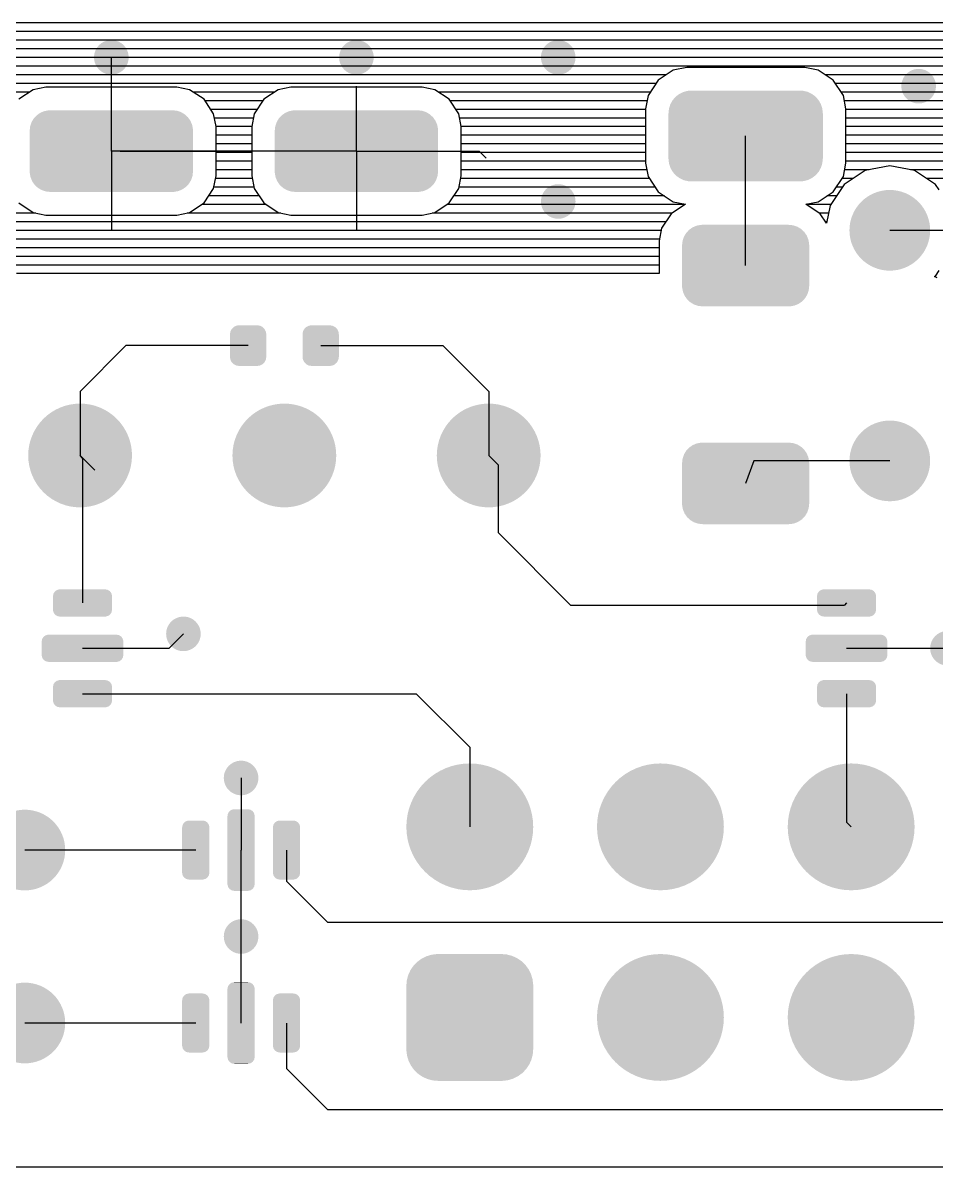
# Model space of a CAD drawing. Extents: x 295 to 953, y 10 to 290.
# Drawn here: x 715.9 to 762.2, y 78 to 136 of the extents above; entities that cross this region are included whole.
import ezdxf

# ---------------------------------------------------------------- set-up
doc = ezdxf.new("R2010")
doc.units = 0
doc.header["$LTSCALE"] = 5
doc.header["$MEASUREMENT"] = 0
doc.layers.get('0').update_dxf_attribs({"linetype": 'CONTINUOUS', "lineweight": 25})
doc.layers.add('DV-PEI-A6_BOT', color=7, linetype='CONTINUOUS')

msp = doc.modelspace()

# ---------------------------------------------------------------- linework, layer by layer
for points, const_width in [([(720.823, 134.229, -1), (719.946, 134.229, -1)], 0.876), ([(733.237, 134.229, -1), (732.361, 134.229, -1)], 0.876), ([(743.46, 134.229, -1), (742.584, 134.229, -1)], 0.876), ([(761.717, 132.769, -1), (760.84, 132.769, -1)], 0.876), ([(743.46, 126.927, -1), (742.584, 126.927, -1)], 0.876), ([(760.84, 125.466, -1), (758.796, 125.466, -1)], 2.045), ([(720.116, 114.057, -1), (717.487, 114.057, -1)], 2.629), ([(730.462, 114.057, -1), (727.833, 114.057, -1)], 2.629), ([(740.814, 114.057, -1), (738.185, 114.057, -1)], 2.629), ([(760.84, 113.782, -1), (758.796, 113.782, -1)], 2.045), ([(724.474, 105.019, -1), (723.598, 105.019, -1)], 0.876), ([(763.177, 104.289, -1), (762.301, 104.289, -1)], 0.876), ([(727.395, 97.717, -1), (726.519, 97.717, -1)], 0.876), ([(740.148, 95.24, -1), (736.935, 95.24, -1)], 3.213), ([(749.805, 95.24, -1), (746.592, 95.24, -1)], 3.213), ([(759.467, 95.24, -1), (756.254, 95.24, -1)], 3.213), ([(717.025, 94.065, -1), (714.981, 94.065, -1)], 2.045), ([(727.395, 89.684, -1), (726.519, 89.684, -1)], 0.876), ([(749.805, 85.583, -1), (746.592, 85.583, -1)], 3.213), ([(759.467, 85.583, -1), (756.254, 85.583, -1)], 3.213), ([(717.025, 85.302, -1), (714.981, 85.302, -1)], 2.045)]:
    msp.add_lwpolyline(points, format="xyb", close=True, dxfattribs=dict(const_width=const_width))
for points in [[(756.2, 132.078), (756.065, 132.227), (748.835, 132.078), (748.961, 132.227)], [(756.065, 132.227), (756.045, 132.25), (748.961, 132.227), (748.991, 132.25)], [(756.045, 132.25), (755.882, 132.369), (748.991, 132.25), (749.144, 132.369)], [(755.882, 132.369), (755.858, 132.387), (749.144, 132.369), (749.179, 132.387)], [(755.858, 132.387), (755.673, 132.472), (749.179, 132.387), (749.351, 132.472)], [(755.673, 132.472), (755.648, 132.484), (749.351, 132.472), (749.394, 132.484)], [(755.648, 132.484), (755.443, 132.532), (749.394, 132.484), (749.575, 132.532)], [(755.443, 132.532), (755.422, 132.537), (749.575, 132.532), (749.658, 132.537)], [(755.422, 132.537), (755.191, 132.544), (749.658, 132.537), (749.774, 132.544)], [(749.84, 132.544), (749.806, 132.546), (749.774, 132.544), (749.806, 132.546)], [(756.423, 131.43), (756.397, 131.626), (748.611, 131.43), (748.63, 131.626)], [(756.397, 131.626), (756.393, 131.659), (748.63, 131.626), (748.641, 131.659)], [(756.393, 131.659), (756.328, 131.847), (748.641, 131.659), (748.699, 131.847)], [(756.328, 131.847), (756.318, 131.878), (748.699, 131.847), (748.716, 131.878)], [(756.318, 131.878), (756.216, 132.05), (748.716, 131.878), (748.811, 132.05)], [(756.216, 132.05), (756.2, 132.078), (748.811, 132.05), (748.835, 132.078)], [(724.392, 131.013), (724.309, 131.132), (716.383, 131.013), (716.454, 131.132)], [(724.309, 131.132), (724.266, 131.193), (716.454, 131.132), (716.51, 131.193)], [(724.266, 131.193), (724.158, 131.293), (716.51, 131.193), (716.603, 131.293)], [(724.158, 131.293), (724.105, 131.342), (716.603, 131.293), (716.673, 131.342)], [(724.105, 131.342), (723.976, 131.419), (716.673, 131.342), (716.783, 131.419)], [(723.976, 131.419), (723.916, 131.454), (716.783, 131.419), (716.867, 131.454)], [(723.916, 131.454), (723.767, 131.504), (716.867, 131.454), (716.985, 131.504)], [(723.767, 131.504), (723.708, 131.524), (716.985, 131.504), (717.09, 131.524)], [(723.708, 131.524), (723.519, 131.544), (717.09, 131.524), (717.201, 131.544)], [(723.519, 131.544), (723.489, 131.548), (717.201, 131.544), (717.279, 131.548)], [(723.489, 131.548), (723.489, 131.551), (717.279, 131.548), (717.279, 131.551)], [(736.806, 131.013), (736.723, 131.132), (728.798, 131.013), (728.868, 131.132)], [(736.723, 131.132), (736.68, 131.193), (728.868, 131.132), (728.925, 131.193)], [(736.68, 131.193), (736.572, 131.293), (728.925, 131.193), (729.017, 131.293)], [(736.572, 131.293), (736.519, 131.342), (729.017, 131.293), (729.088, 131.342)], [(736.519, 131.342), (736.39, 131.419), (729.088, 131.342), (729.197, 131.419)], [(736.39, 131.419), (736.33, 131.454), (729.197, 131.419), (729.281, 131.454)], [(736.33, 131.454), (736.181, 131.504), (729.281, 131.454), (729.399, 131.504)], [(736.181, 131.504), (736.122, 131.524), (729.399, 131.504), (729.505, 131.524)], [(736.122, 131.524), (735.933, 131.544), (729.505, 131.524), (729.615, 131.544)], [(735.933, 131.544), (735.904, 131.548), (729.615, 131.544), (729.694, 131.548)], [(735.904, 131.548), (735.904, 131.551), (729.694, 131.548), (729.694, 131.551)], [(756.427, 129.097), (756.427, 131.393), (748.604, 129.097), (748.604, 131.393)], [(756.424, 131.396), (756.423, 131.43), (748.607, 131.396), (748.611, 131.43)], [(756.424, 131.393), (756.424, 131.396), (748.607, 131.393), (748.607, 131.396)], [(724.523, 128.443), (724.523, 130.517), (716.245, 128.443), (716.245, 130.517)], [(724.521, 130.517), (724.517, 130.595), (716.248, 130.517), (716.257, 130.595)], [(724.517, 130.595), (724.491, 130.735), (716.257, 130.595), (716.272, 130.735)], [(724.491, 130.735), (724.477, 130.811), (716.272, 130.735), (716.298, 130.811)], [(724.477, 130.811), (724.421, 130.943), (716.298, 130.811), (716.342, 130.943)], [(724.421, 130.943), (724.392, 131.013), (716.342, 130.943), (716.383, 131.013)], [(736.938, 128.443), (736.938, 130.517), (728.66, 128.443), (728.66, 130.517)], [(736.935, 130.517), (736.932, 130.595), (728.663, 130.517), (728.671, 130.595)], [(736.932, 130.595), (736.905, 130.735), (728.671, 130.595), (728.686, 130.735)], [(736.905, 130.735), (736.891, 130.811), (728.686, 130.735), (728.712, 130.811)], [(736.891, 130.811), (736.836, 130.943), (728.712, 130.811), (728.756, 130.943)], [(736.836, 130.943), (736.806, 131.013), (728.756, 130.943), (728.798, 131.013)], [(756.424, 129.094), (756.424, 129.097), (748.607, 129.094), (748.607, 129.097)], [(756.42, 129.06), (756.424, 129.094), (748.608, 129.06), (748.607, 129.094)], [(756.4, 128.864), (756.42, 129.06), (748.633, 128.864), (748.608, 129.06)], [(756.39, 128.831), (756.4, 128.864), (748.638, 128.831), (748.633, 128.864)], [(756.331, 128.643), (756.39, 128.831), (748.702, 128.643), (748.638, 128.831)], [(724.512, 128.364), (724.521, 128.443), (716.252, 128.364), (716.248, 128.443)], [(724.497, 128.225), (724.512, 128.364), (716.278, 128.225), (716.252, 128.364)], [(724.471, 128.148), (724.497, 128.225), (716.292, 128.148), (716.278, 128.225)], [(724.427, 128.016), (724.471, 128.148), (716.348, 128.016), (716.292, 128.148)], [(736.926, 128.364), (736.935, 128.443), (728.666, 128.364), (728.663, 128.443)], [(736.911, 128.225), (736.926, 128.364), (728.692, 128.225), (728.666, 128.364)], [(736.885, 128.148), (736.911, 128.225), (728.706, 128.148), (728.692, 128.225)], [(736.841, 128.016), (736.885, 128.148), (728.762, 128.016), (728.706, 128.148)], [(756.314, 128.612), (756.331, 128.643), (748.713, 128.612), (748.702, 128.643)], [(756.22, 128.44), (756.314, 128.612), (748.815, 128.44), (748.713, 128.612)], [(756.196, 128.412), (756.22, 128.44), (748.831, 128.412), (748.815, 128.44)], [(756.069, 128.263), (756.196, 128.412), (748.965, 128.263), (748.831, 128.412)], [(756.04, 128.241), (756.069, 128.263), (748.986, 128.241), (748.965, 128.263)], [(755.887, 128.121), (756.04, 128.241), (749.149, 128.121), (748.986, 128.241)], [(724.385, 127.946), (724.427, 128.016), (716.377, 127.946), (716.348, 128.016)], [(724.315, 127.827), (724.385, 127.946), (716.46, 127.827), (716.377, 127.946)], [(724.259, 127.766), (724.315, 127.827), (716.503, 127.766), (716.46, 127.827)], [(724.166, 127.666), (724.259, 127.766), (716.611, 127.666), (716.503, 127.766)], [(724.095, 127.617), (724.166, 127.666), (716.664, 127.617), (716.611, 127.666)], [(723.986, 127.541), (724.095, 127.617), (716.793, 127.541), (716.664, 127.617)], [(736.8, 127.946), (736.841, 128.016), (728.791, 127.946), (728.762, 128.016)], [(736.729, 127.827), (736.8, 127.946), (728.874, 127.827), (728.791, 127.946)], [(736.673, 127.766), (736.729, 127.827), (728.917, 127.766), (728.874, 127.827)], [(736.58, 127.666), (736.673, 127.766), (729.025, 127.666), (728.917, 127.766)], [(736.51, 127.617), (736.58, 127.666), (729.078, 127.617), (729.025, 127.666)], [(736.4, 127.541), (736.51, 127.617), (729.207, 127.541), (729.078, 127.617)], [(755.852, 128.103), (755.887, 128.121), (749.173, 128.103), (749.149, 128.121)], [(755.68, 128.018), (755.852, 128.103), (749.358, 128.018), (749.173, 128.103)], [(755.637, 128.006), (755.68, 128.018), (749.383, 128.006), (749.358, 128.018)], [(755.456, 127.958), (755.637, 128.006), (749.588, 127.958), (749.383, 128.006)], [(755.373, 127.953), (755.456, 127.958), (749.608, 127.953), (749.588, 127.958)], [(755.257, 127.946), (755.373, 127.953), (749.84, 127.946), (749.608, 127.953)], [(755.224, 127.944), (755.257, 127.946), (755.224, 127.944), (755.191, 127.946)], [(723.902, 127.505), (723.986, 127.541), (716.853, 127.505), (716.793, 127.541)], [(723.784, 127.455), (723.902, 127.505), (717.002, 127.455), (716.853, 127.505)], [(723.679, 127.436), (723.784, 127.455), (717.061, 127.436), (717.002, 127.455)], [(723.568, 127.415), (723.679, 127.436), (717.25, 127.415), (717.061, 127.436)], [(723.489, 127.412), (723.568, 127.415), (717.279, 127.412), (717.25, 127.415)], [(723.489, 127.409), (723.489, 127.412), (717.279, 127.409), (717.279, 127.412)], [(736.316, 127.505), (736.4, 127.541), (729.267, 127.505), (729.207, 127.541)], [(736.198, 127.455), (736.316, 127.505), (729.416, 127.455), (729.267, 127.505)], [(736.093, 127.436), (736.198, 127.455), (729.475, 127.436), (729.416, 127.455)], [(735.982, 127.415), (736.093, 127.436), (729.664, 127.415), (729.475, 127.436)], [(735.904, 127.412), (735.982, 127.415), (729.694, 127.412), (729.664, 127.415)], [(735.904, 127.409), (735.904, 127.412), (729.694, 127.409), (729.694, 127.412)], [(755.604, 125.212), (755.521, 125.331), (749.432, 125.212), (749.503, 125.331)], [(755.521, 125.331), (755.478, 125.392), (749.503, 125.331), (749.559, 125.392)], [(755.478, 125.392), (755.369, 125.491), (749.559, 125.392), (749.652, 125.491)], [(755.369, 125.491), (755.316, 125.54), (749.652, 125.491), (749.722, 125.54)], [(755.316, 125.54), (755.186, 125.617), (749.722, 125.54), (749.832, 125.617)], [(755.186, 125.617), (755.127, 125.652), (749.832, 125.617), (749.914, 125.652)], [(755.127, 125.652), (754.975, 125.702), (749.914, 125.652), (750.034, 125.702)], [(754.975, 125.702), (754.919, 125.721), (750.034, 125.702), (750.134, 125.721)], [(754.919, 125.721), (754.716, 125.742), (750.134, 125.721), (750.25, 125.742)], [(754.716, 125.742), (754.7, 125.744), (750.25, 125.742), (750.294, 125.744)], [(754.7, 125.744), (754.7, 125.745), (750.294, 125.744), (750.331, 125.745)], [(754.7, 125.745), (754.7, 125.75), (750.331, 125.745), (750.331, 125.75)], [(755.734, 124.716), (755.731, 124.794), (749.296, 124.716), (749.305, 124.794)], [(755.734, 124.713), (755.734, 124.716), (749.296, 124.713), (749.296, 124.716)], [(755.734, 122.645), (755.734, 124.713), (749.296, 122.645), (749.296, 124.713)], [(755.731, 124.794), (755.704, 124.934), (749.305, 124.794), (749.321, 124.934)], [(755.704, 124.934), (755.69, 125.01), (749.321, 124.934), (749.346, 125.01)], [(755.69, 125.01), (755.634, 125.142), (749.346, 125.01), (749.39, 125.142)], [(755.634, 125.142), (755.604, 125.212), (749.39, 125.142), (749.432, 125.212)], [(755.734, 122.642), (755.734, 122.645), (749.296, 122.642), (749.296, 122.645)], [(755.726, 122.563), (755.734, 122.642), (749.3, 122.563), (749.296, 122.642)], [(755.71, 122.423), (755.726, 122.563), (749.326, 122.423), (749.3, 122.563)], [(755.685, 122.347), (755.71, 122.423), (749.341, 122.347), (749.326, 122.423)], [(755.64, 122.215), (755.685, 122.347), (749.397, 122.215), (749.341, 122.347)], [(755.599, 122.145), (755.64, 122.215), (749.427, 122.145), (749.397, 122.215)], [(755.528, 122.027), (755.599, 122.145), (749.51, 122.027), (749.427, 122.145)], [(755.472, 121.966), (755.528, 122.027), (749.553, 121.966), (749.51, 122.027)], [(755.379, 121.866), (755.472, 121.966), (749.661, 121.866), (749.553, 121.966)], [(755.309, 121.817), (755.379, 121.866), (749.715, 121.817), (749.661, 121.866)], [(755.199, 121.74), (755.309, 121.817), (749.845, 121.74), (749.715, 121.817)], [(755.116, 121.706), (755.199, 121.74), (749.904, 121.706), (749.845, 121.74)], [(754.996, 121.655), (755.116, 121.706), (750.056, 121.655), (749.904, 121.706)], [(754.897, 121.637), (754.996, 121.655), (750.112, 121.637), (750.056, 121.655)], [(754.781, 121.615), (754.897, 121.637), (750.314, 121.615), (750.112, 121.637)], [(754.736, 121.613), (754.781, 121.615), (750.331, 121.613), (750.314, 121.615)], [(754.7, 121.612), (754.736, 121.613), (750.331, 121.612), (750.331, 121.613)], [(754.7, 121.608), (754.7, 121.612), (750.331, 121.608), (750.331, 121.612)], [(728.03, 120.573), (727.919, 120.631), (726.591, 120.573), (726.713, 120.631)], [(727.919, 120.631), (727.889, 120.636), (726.713, 120.631), (726.723, 120.636)], [(727.889, 120.636), (727.775, 120.654), (726.723, 120.636), (726.852, 120.654)], [(727.775, 120.654), (727.775, 120.658), (726.852, 120.654), (726.852, 120.658)], [(731.705, 120.573), (731.593, 120.631), (730.266, 120.573), (730.387, 120.631)], [(731.593, 120.631), (731.563, 120.636), (730.387, 120.631), (730.398, 120.636)], [(731.563, 120.636), (731.449, 120.654), (730.398, 120.636), (730.526, 120.654)], [(731.449, 120.654), (731.449, 120.658), (730.526, 120.654), (730.526, 120.658)], [(728.233, 120.2), (728.214, 120.328), (726.393, 120.2), (726.415, 120.328)], [(728.233, 120.197), (728.233, 120.2), (726.393, 120.197), (726.393, 120.2)], [(728.233, 119.052), (728.233, 120.197), (726.393, 119.052), (726.393, 120.197)], [(728.214, 120.328), (728.206, 120.344), (726.415, 120.328), (726.417, 120.344)], [(728.206, 120.344), (728.15, 120.459), (726.417, 120.344), (726.479, 120.459)], [(728.15, 120.459), (728.137, 120.472), (726.479, 120.459), (726.486, 120.472)], [(728.137, 120.472), (728.048, 120.564), (726.486, 120.472), (726.581, 120.564)], [(728.048, 120.564), (728.03, 120.573), (726.581, 120.564), (726.591, 120.573)], [(731.908, 120.2), (731.888, 120.328), (730.068, 120.2), (730.089, 120.328)], [(731.908, 120.197), (731.908, 120.2), (730.068, 120.197), (730.068, 120.2)], [(731.908, 119.052), (731.908, 120.197), (730.068, 119.052), (730.068, 120.197)], [(731.888, 120.328), (731.881, 120.344), (730.089, 120.328), (730.092, 120.344)], [(731.881, 120.344), (731.825, 120.459), (730.092, 120.344), (730.153, 120.459)], [(731.825, 120.459), (731.812, 120.472), (730.153, 120.459), (730.16, 120.472)], [(731.812, 120.472), (731.723, 120.564), (730.16, 120.472), (730.256, 120.564)], [(731.723, 120.564), (731.705, 120.573), (730.256, 120.564), (730.266, 120.573)], [(728.233, 119.049), (728.233, 119.052), (726.393, 119.049), (726.393, 119.052)], [(728.211, 118.92), (728.233, 119.049), (726.412, 118.92), (726.393, 119.049)], [(728.209, 118.905), (728.211, 118.92), (726.42, 118.905), (726.412, 118.92)], [(728.147, 118.789), (728.209, 118.905), (726.476, 118.789), (726.42, 118.905)], [(731.908, 119.049), (731.908, 119.052), (730.068, 119.049), (730.068, 119.052)], [(731.886, 118.92), (731.908, 119.049), (730.087, 118.92), (730.068, 119.049)], [(731.883, 118.905), (731.886, 118.92), (730.095, 118.905), (730.087, 118.92)], [(731.822, 118.789), (731.883, 118.905), (730.151, 118.789), (730.095, 118.905)], [(728.14, 118.776), (728.147, 118.789), (726.489, 118.776), (726.476, 118.789)], [(728.045, 118.685), (728.14, 118.776), (726.578, 118.685), (726.489, 118.776)], [(728.035, 118.675), (728.045, 118.685), (726.596, 118.675), (726.578, 118.685)], [(727.913, 118.617), (728.035, 118.675), (726.707, 118.617), (726.596, 118.675)], [(727.903, 118.612), (727.913, 118.617), (726.737, 118.612), (726.707, 118.617)], [(727.775, 118.594), (727.903, 118.612), (726.852, 118.594), (726.737, 118.612)], [(727.775, 118.59), (727.775, 118.594), (726.852, 118.59), (726.852, 118.594)], [(731.815, 118.776), (731.822, 118.789), (730.164, 118.776), (730.151, 118.789)], [(731.719, 118.685), (731.815, 118.776), (730.253, 118.685), (730.164, 118.776)], [(731.71, 118.675), (731.719, 118.685), (730.271, 118.675), (730.253, 118.685)], [(731.588, 118.617), (731.71, 118.675), (730.382, 118.617), (730.271, 118.675)], [(731.578, 118.612), (731.588, 118.617), (730.412, 118.612), (730.382, 118.617)], [(731.449, 118.594), (731.578, 118.612), (730.526, 118.594), (730.412, 118.612)], [(731.449, 118.59), (731.449, 118.594), (730.526, 118.59), (730.526, 118.594)], [(755.604, 114.177), (755.521, 114.295), (749.432, 114.177), (749.503, 114.295)], [(755.521, 114.295), (755.478, 114.356), (749.503, 114.295), (749.559, 114.356)], [(755.478, 114.356), (755.369, 114.456), (749.559, 114.356), (749.652, 114.456)], [(755.369, 114.456), (755.316, 114.505), (749.652, 114.456), (749.722, 114.505)], [(755.316, 114.505), (755.186, 114.582), (749.722, 114.505), (749.832, 114.582)], [(755.186, 114.582), (755.127, 114.616), (749.832, 114.582), (749.914, 114.616)], [(755.127, 114.616), (754.975, 114.666), (749.914, 114.616), (750.034, 114.666)], [(754.975, 114.666), (754.919, 114.685), (750.034, 114.666), (750.134, 114.685)], [(754.919, 114.685), (754.716, 114.707), (750.134, 114.685), (750.25, 114.707)], [(754.716, 114.707), (754.7, 114.708), (750.25, 114.707), (750.294, 114.708)], [(754.7, 114.708), (754.7, 114.71), (750.294, 114.708), (750.331, 114.71)], [(754.7, 114.71), (754.7, 114.714), (750.331, 114.71), (750.331, 114.714)], [(755.734, 113.68), (755.731, 113.759), (749.296, 113.68), (749.305, 113.759)], [(755.734, 113.677), (755.734, 113.68), (749.296, 113.677), (749.296, 113.68)], [(755.734, 111.609), (755.734, 113.677), (749.296, 111.609), (749.296, 113.677)], [(755.731, 113.759), (755.704, 113.898), (749.305, 113.759), (749.321, 113.898)], [(755.704, 113.898), (755.69, 113.975), (749.321, 113.898), (749.346, 113.975)], [(755.69, 113.975), (755.634, 114.106), (749.346, 113.975), (749.39, 114.106)], [(755.634, 114.106), (755.604, 114.177), (749.39, 114.106), (749.432, 114.177)], [(755.734, 111.606), (755.734, 111.609), (749.296, 111.606), (749.296, 111.609)], [(755.726, 111.527), (755.734, 111.606), (749.3, 111.527), (749.296, 111.606)], [(755.71, 111.388), (755.726, 111.527), (749.326, 111.388), (749.3, 111.527)], [(755.685, 111.312), (755.71, 111.388), (749.341, 111.312), (749.326, 111.388)], [(755.64, 111.18), (755.685, 111.312), (749.397, 111.18), (749.341, 111.312)], [(755.599, 111.11), (755.64, 111.18), (749.427, 111.11), (749.397, 111.18)], [(755.528, 110.991), (755.599, 111.11), (749.51, 110.991), (749.427, 111.11)], [(755.472, 110.93), (755.528, 110.991), (749.553, 110.93), (749.51, 110.991)], [(755.379, 110.83), (755.472, 110.93), (749.661, 110.83), (749.553, 110.93)], [(755.309, 110.781), (755.379, 110.83), (749.715, 110.781), (749.661, 110.83)], [(755.199, 110.705), (755.309, 110.781), (749.845, 110.705), (749.715, 110.781)], [(755.116, 110.67), (755.199, 110.705), (749.904, 110.67), (749.845, 110.705)], [(754.996, 110.62), (755.116, 110.67), (750.056, 110.62), (749.904, 110.67)], [(754.897, 110.601), (754.996, 110.62), (750.112, 110.601), (750.056, 110.62)], [(754.781, 110.58), (754.897, 110.601), (750.314, 110.58), (750.112, 110.601)], [(754.736, 110.578), (754.781, 110.58), (750.331, 110.578), (750.314, 110.58)], [(754.7, 110.576), (754.736, 110.578), (750.331, 110.576), (750.331, 110.578)], [(754.7, 110.572), (754.7, 110.576), (750.331, 110.572), (750.331, 110.576)], [(720.199, 107.251), (720.083, 107.273), (717.665, 107.251), (717.74, 107.273)], [(720.083, 107.273), (720.075, 107.274), (717.74, 107.273), (717.773, 107.274)], [(758.902, 107.251), (758.787, 107.273), (756.368, 107.251), (756.443, 107.273)], [(758.787, 107.273), (758.778, 107.274), (756.443, 107.273), (756.476, 107.274)], [(720.419, 106.93), (720.418, 106.963), (717.428, 106.93), (717.435, 106.963)], [(720.419, 106.24), (720.419, 106.93), (717.428, 106.24), (717.428, 106.93)], [(720.418, 106.963), (720.392, 107.054), (717.435, 106.963), (717.452, 107.054)], [(720.392, 107.054), (720.383, 107.084), (717.452, 107.054), (717.47, 107.084)], [(720.383, 107.084), (720.324, 107.161), (717.47, 107.084), (717.518, 107.161)], [(720.324, 107.161), (720.307, 107.185), (717.518, 107.161), (717.549, 107.185)], [(720.307, 107.185), (720.221, 107.238), (717.549, 107.185), (717.619, 107.238)], [(720.221, 107.238), (720.199, 107.251), (717.619, 107.238), (717.665, 107.251)], [(759.123, 106.93), (759.121, 106.963), (756.132, 106.93), (756.138, 106.963)], [(759.123, 106.24), (759.123, 106.93), (756.132, 106.24), (756.132, 106.93)], [(759.121, 106.963), (759.095, 107.054), (756.138, 106.963), (756.155, 107.054)], [(759.095, 107.054), (759.086, 107.084), (756.155, 107.054), (756.173, 107.084)], [(759.086, 107.084), (759.028, 107.161), (756.173, 107.084), (756.221, 107.161)], [(759.028, 107.161), (759.01, 107.185), (756.221, 107.161), (756.252, 107.185)], [(759.01, 107.185), (758.924, 107.238), (756.252, 107.185), (756.322, 107.238)], [(758.924, 107.238), (758.902, 107.251), (756.322, 107.238), (756.368, 107.251)], [(720.413, 106.207), (720.419, 106.24), (717.43, 106.207), (717.428, 106.24)], [(720.396, 106.116), (720.413, 106.207), (717.456, 106.116), (717.43, 106.207)], [(720.378, 106.086), (720.396, 106.116), (717.465, 106.086), (717.456, 106.116)], [(759.117, 106.207), (759.123, 106.24), (756.133, 106.207), (756.132, 106.24)], [(759.1, 106.116), (759.117, 106.207), (756.159, 106.116), (756.133, 106.207)], [(759.081, 106.086), (759.1, 106.116), (756.168, 106.086), (756.159, 106.116)], [(720.33, 106.008), (720.378, 106.086), (717.524, 106.008), (717.465, 106.086)], [(720.299, 105.985), (720.33, 106.008), (717.541, 105.985), (717.524, 106.008)], [(720.229, 105.932), (720.299, 105.985), (717.627, 105.932), (717.541, 105.985)], [(720.183, 105.919), (720.229, 105.932), (717.649, 105.919), (717.627, 105.932)], [(720.108, 105.897), (720.183, 105.919), (717.765, 105.897), (717.649, 105.919)], [(720.075, 105.896), (720.108, 105.897), (717.773, 105.896), (717.765, 105.897)], [(759.033, 106.008), (759.081, 106.086), (756.227, 106.008), (756.168, 106.086)], [(759.002, 105.985), (759.033, 106.008), (756.245, 105.985), (756.227, 106.008)], [(758.932, 105.932), (759.002, 105.985), (756.33, 105.932), (756.245, 105.985)], [(758.886, 105.919), (758.932, 105.932), (756.352, 105.919), (756.33, 105.932)], [(758.811, 105.897), (758.886, 105.919), (756.468, 105.897), (756.352, 105.919)], [(758.778, 105.896), (758.811, 105.897), (756.476, 105.896), (756.468, 105.897)], [(720.881, 104.887), (720.794, 104.942), (716.974, 104.887), (717.046, 104.942)], [(720.794, 104.942), (720.774, 104.954), (717.046, 104.942), (717.089, 104.954)], [(720.774, 104.954), (720.658, 104.977), (717.089, 104.954), (717.168, 104.977)], [(720.658, 104.977), (720.65, 104.978), (717.168, 104.977), (717.198, 104.978)], [(759.584, 104.887), (759.497, 104.942), (755.677, 104.887), (755.749, 104.942)], [(759.497, 104.942), (759.478, 104.954), (755.749, 104.942), (755.792, 104.954)], [(759.478, 104.954), (759.362, 104.977), (755.792, 104.954), (755.871, 104.977)], [(759.362, 104.977), (759.353, 104.978), (755.871, 104.977), (755.901, 104.978)], [(720.995, 103.944), (720.995, 104.634), (716.853, 103.944), (716.853, 104.634)], [(720.992, 104.634), (720.991, 104.664), (716.856, 104.634), (716.861, 104.664)], [(720.991, 104.664), (720.964, 104.758), (716.861, 104.664), (716.879, 104.758)], [(720.964, 104.758), (720.957, 104.785), (716.879, 104.758), (716.896, 104.785)], [(720.957, 104.785), (720.897, 104.865), (716.896, 104.785), (716.945, 104.865)], [(720.897, 104.865), (720.881, 104.887), (716.945, 104.865), (716.974, 104.887)], [(759.698, 103.944), (759.698, 104.634), (755.556, 103.944), (755.556, 104.634)], [(759.695, 104.634), (759.694, 104.664), (755.559, 104.634), (755.565, 104.664)], [(759.694, 104.664), (759.668, 104.758), (755.565, 104.664), (755.582, 104.758)], [(759.668, 104.758), (759.66, 104.785), (755.582, 104.758), (755.599, 104.785)], [(759.66, 104.785), (759.6, 104.865), (755.599, 104.785), (755.649, 104.865)], [(759.6, 104.865), (759.584, 104.887), (755.649, 104.865), (755.677, 104.887)], [(720.986, 103.914), (720.992, 103.944), (716.857, 103.914), (716.856, 103.944)], [(720.969, 103.82), (720.986, 103.914), (716.883, 103.82), (716.857, 103.914)], [(720.952, 103.793), (720.969, 103.82), (716.891, 103.793), (716.883, 103.82)], [(720.902, 103.713), (720.952, 103.793), (716.951, 103.713), (716.891, 103.793)], [(759.69, 103.914), (759.695, 103.944), (755.56, 103.914), (755.559, 103.944)], [(759.672, 103.82), (759.69, 103.914), (755.587, 103.82), (755.56, 103.914)], [(759.655, 103.793), (759.672, 103.82), (755.594, 103.793), (755.587, 103.82)], [(759.606, 103.713), (759.655, 103.793), (755.654, 103.713), (755.594, 103.793)], [(720.874, 103.691), (720.902, 103.713), (716.967, 103.691), (716.951, 103.713)], [(720.802, 103.636), (720.874, 103.691), (717.054, 103.636), (716.967, 103.691)], [(720.759, 103.624), (720.802, 103.636), (717.074, 103.624), (717.054, 103.636)], [(720.68, 103.601), (720.759, 103.624), (717.19, 103.601), (717.074, 103.624)], [(720.65, 103.6), (720.68, 103.601), (717.198, 103.6), (717.19, 103.601)], [(759.578, 103.691), (759.606, 103.713), (755.67, 103.691), (755.654, 103.713)], [(759.505, 103.636), (759.578, 103.691), (755.757, 103.636), (755.67, 103.691)], [(759.462, 103.624), (759.505, 103.636), (755.777, 103.624), (755.757, 103.636)], [(759.384, 103.601), (759.462, 103.624), (755.893, 103.601), (755.777, 103.624)], [(759.353, 103.6), (759.384, 103.601), (755.901, 103.6), (755.893, 103.601)], [(720.307, 102.587), (720.221, 102.64), (717.549, 102.587), (717.619, 102.64)], [(720.221, 102.64), (720.199, 102.653), (717.619, 102.64), (717.665, 102.653)], [(720.199, 102.653), (720.083, 102.675), (717.665, 102.653), (717.74, 102.675)], [(720.083, 102.675), (720.075, 102.677), (717.74, 102.675), (717.773, 102.677)], [(759.01, 102.587), (758.924, 102.64), (756.252, 102.587), (756.322, 102.64)], [(758.924, 102.64), (758.902, 102.653), (756.322, 102.64), (756.368, 102.653)], [(758.902, 102.653), (758.787, 102.675), (756.368, 102.653), (756.443, 102.675)], [(758.787, 102.675), (758.778, 102.677), (756.443, 102.675), (756.476, 102.677)], [(720.419, 102.332), (720.418, 102.365), (717.428, 102.332), (717.435, 102.365)], [(720.419, 101.643), (720.419, 102.332), (717.428, 101.643), (717.428, 102.332)], [(720.418, 102.365), (720.392, 102.456), (717.435, 102.365), (717.452, 102.456)], [(720.392, 102.456), (720.383, 102.486), (717.452, 102.456), (717.47, 102.486)], [(720.383, 102.486), (720.324, 102.564), (717.47, 102.486), (717.518, 102.564)], [(720.324, 102.564), (720.307, 102.587), (717.518, 102.564), (717.549, 102.587)], [(759.123, 102.332), (759.121, 102.365), (756.132, 102.332), (756.138, 102.365)], [(759.123, 101.643), (759.123, 102.332), (756.132, 101.643), (756.132, 102.332)], [(759.121, 102.365), (759.095, 102.456), (756.138, 102.365), (756.155, 102.456)], [(759.095, 102.456), (759.086, 102.486), (756.155, 102.456), (756.173, 102.486)], [(759.086, 102.486), (759.028, 102.564), (756.173, 102.486), (756.221, 102.564)], [(759.028, 102.564), (759.01, 102.587), (756.221, 102.564), (756.252, 102.587)], [(720.413, 101.61), (720.419, 101.643), (717.43, 101.61), (717.428, 101.643)], [(720.396, 101.518), (720.413, 101.61), (717.456, 101.518), (717.43, 101.61)], [(720.378, 101.488), (720.396, 101.518), (717.465, 101.488), (717.456, 101.518)], [(720.33, 101.411), (720.378, 101.488), (717.524, 101.411), (717.465, 101.488)], [(759.117, 101.61), (759.123, 101.643), (756.133, 101.61), (756.132, 101.643)], [(759.1, 101.518), (759.117, 101.61), (756.159, 101.518), (756.133, 101.61)], [(759.081, 101.488), (759.1, 101.518), (756.168, 101.488), (756.159, 101.518)], [(759.033, 101.411), (759.081, 101.488), (756.227, 101.411), (756.168, 101.488)], [(720.299, 101.387), (720.33, 101.411), (717.541, 101.387), (717.524, 101.411)], [(720.229, 101.334), (720.299, 101.387), (717.627, 101.334), (717.541, 101.387)], [(720.183, 101.321), (720.229, 101.334), (717.649, 101.321), (717.627, 101.334)], [(720.108, 101.299), (720.183, 101.321), (717.765, 101.299), (717.649, 101.321)], [(720.075, 101.298), (720.108, 101.299), (717.773, 101.298), (717.765, 101.299)], [(759.002, 101.387), (759.033, 101.411), (756.245, 101.387), (756.227, 101.411)], [(758.932, 101.334), (759.002, 101.387), (756.33, 101.334), (756.245, 101.387)], [(758.886, 101.321), (758.932, 101.334), (756.352, 101.321), (756.33, 101.334)], [(758.811, 101.299), (758.886, 101.321), (756.468, 101.299), (756.352, 101.321)], [(758.778, 101.298), (758.811, 101.299), (756.476, 101.298), (756.468, 101.299)], [(727.646, 95.792), (727.644, 95.821), (726.267, 95.792), (726.273, 95.821)], [(727.646, 95.789), (727.646, 95.792), (726.267, 95.789), (726.267, 95.792)], [(727.646, 92.342), (727.646, 95.789), (726.267, 92.342), (726.267, 95.789)], [(727.644, 95.821), (727.617, 95.916), (726.273, 95.821), (726.291, 95.916)], [(727.617, 95.916), (727.61, 95.943), (726.291, 95.916), (726.308, 95.943)], [(727.61, 95.943), (727.548, 96.023), (726.308, 95.943), (726.358, 96.023)], [(727.548, 96.023), (727.533, 96.043), (726.358, 96.023), (726.385, 96.043)], [(727.533, 96.043), (727.443, 96.099), (726.385, 96.043), (726.459, 96.099)], [(727.443, 96.099), (727.426, 96.11), (726.459, 96.099), (726.497, 96.11)], [(727.426, 96.11), (727.301, 96.133), (726.497, 96.11), (726.579, 96.133)], [(727.301, 96.133), (727.301, 96.133), (726.579, 96.133), (726.581, 96.133)], [(727.301, 96.133), (727.301, 96.135), (726.581, 96.133), (726.612, 96.135)], [(727.301, 96.135), (727.301, 96.136), (726.612, 96.135), (726.612, 96.136)], [(725.35, 95.216), (725.349, 95.249), (723.971, 95.216), (723.978, 95.249)], [(725.35, 92.915), (725.35, 95.216), (723.971, 92.915), (723.971, 95.216)], [(725.349, 95.249), (725.322, 95.341), (723.978, 95.249), (723.995, 95.341)], [(725.322, 95.341), (725.314, 95.371), (723.995, 95.341), (724.013, 95.371)], [(725.314, 95.371), (725.255, 95.448), (724.013, 95.371), (724.061, 95.448)], [(725.255, 95.448), (725.237, 95.471), (724.061, 95.448), (724.092, 95.471)], [(725.237, 95.471), (725.151, 95.525), (724.092, 95.471), (724.162, 95.525)], [(725.151, 95.525), (725.13, 95.538), (724.162, 95.525), (724.208, 95.538)], [(725.13, 95.538), (725.014, 95.559), (724.208, 95.538), (724.283, 95.559)], [(725.014, 95.559), (725.005, 95.561), (724.283, 95.559), (724.316, 95.561)], [(729.948, 95.216), (729.946, 95.249), (728.569, 95.216), (728.575, 95.249)], [(729.948, 92.915), (729.948, 95.216), (728.569, 92.915), (728.569, 95.216)], [(729.946, 95.249), (729.92, 95.341), (728.575, 95.249), (728.592, 95.341)], [(729.92, 95.341), (729.911, 95.371), (728.592, 95.341), (728.611, 95.371)], [(729.911, 95.371), (729.853, 95.448), (728.611, 95.371), (728.659, 95.448)], [(729.853, 95.448), (729.835, 95.471), (728.659, 95.448), (728.689, 95.471)], [(729.835, 95.471), (729.749, 95.525), (728.689, 95.471), (728.759, 95.525)], [(729.749, 95.525), (729.727, 95.538), (728.759, 95.525), (728.806, 95.538)], [(729.727, 95.538), (729.612, 95.559), (728.806, 95.538), (728.881, 95.559)], [(729.612, 95.559), (729.603, 95.561), (728.881, 95.559), (728.914, 95.561)], [(725.344, 92.882), (725.35, 92.915), (723.973, 92.882), (723.971, 92.915)], [(725.327, 92.79), (725.344, 92.882), (723.999, 92.79), (723.973, 92.882)], [(725.308, 92.76), (725.327, 92.79), (724.008, 92.76), (723.999, 92.79)], [(729.942, 92.882), (729.948, 92.915), (728.571, 92.882), (728.569, 92.915)], [(729.925, 92.79), (729.942, 92.882), (728.597, 92.79), (728.571, 92.882)], [(729.906, 92.76), (729.925, 92.79), (728.606, 92.76), (728.597, 92.79)], [(725.261, 92.683), (725.308, 92.76), (724.067, 92.683), (724.008, 92.76)], [(725.23, 92.66), (725.261, 92.683), (724.084, 92.66), (724.067, 92.683)], [(725.16, 92.606), (725.23, 92.66), (724.17, 92.606), (724.084, 92.66)], [(725.113, 92.593), (725.16, 92.606), (724.192, 92.593), (724.17, 92.606)], [(725.038, 92.572), (725.113, 92.593), (724.308, 92.572), (724.192, 92.593)], [(725.005, 92.57), (725.038, 92.572), (724.316, 92.57), (724.308, 92.572)], [(727.646, 92.339), (727.646, 92.342), (726.267, 92.339), (726.267, 92.342)], [(727.64, 92.308), (727.646, 92.339), (726.269, 92.308), (726.267, 92.339)], [(727.622, 92.215), (727.64, 92.308), (726.296, 92.215), (726.269, 92.308)], [(727.603, 92.187), (727.622, 92.215), (726.304, 92.187), (726.296, 92.215)], [(727.554, 92.108), (727.603, 92.187), (726.363, 92.108), (726.304, 92.187)], [(729.858, 92.683), (729.906, 92.76), (728.664, 92.683), (728.606, 92.76)], [(729.827, 92.66), (729.858, 92.683), (728.682, 92.66), (728.664, 92.683)], [(729.758, 92.606), (729.827, 92.66), (728.768, 92.606), (728.682, 92.66)], [(729.711, 92.593), (729.758, 92.606), (728.79, 92.593), (728.768, 92.606)], [(729.636, 92.572), (729.711, 92.593), (728.905, 92.572), (728.79, 92.593)], [(729.603, 92.57), (729.636, 92.572), (728.914, 92.57), (728.905, 92.572)], [(727.524, 92.086), (727.554, 92.108), (726.38, 92.086), (726.363, 92.108)], [(727.453, 92.033), (727.524, 92.086), (726.466, 92.033), (726.38, 92.086)], [(727.404, 92.019), (727.453, 92.033), (726.488, 92.019), (726.466, 92.033)], [(727.331, 91.999), (727.404, 92.019), (726.596, 91.999), (726.488, 92.019)], [(727.301, 91.998), (727.331, 91.999), (726.602, 91.998), (726.596, 91.999)], [(727.301, 91.996), (727.301, 91.998), (726.612, 91.996), (726.602, 91.998)], [(727.301, 91.995), (727.301, 91.996), (726.612, 91.995), (726.612, 91.996)], [(740.729, 88.683), (740.686, 88.703), (736.344, 88.683), (736.411, 88.703)], [(740.686, 88.703), (740.461, 88.762), (736.411, 88.703), (736.606, 88.762)], [(740.461, 88.762), (740.421, 88.773), (736.606, 88.762), (736.694, 88.773)], [(740.421, 88.773), (740.16, 88.795), (736.694, 88.773), (736.878, 88.795)], [(740.16, 88.795), (740.148, 88.796), (736.878, 88.795), (736.935, 88.796)], [(741.52, 88.025), (741.39, 88.203), (735.567, 88.025), (735.688, 88.203)], [(741.39, 88.203), (741.358, 88.246), (735.688, 88.203), (735.73, 88.246)], [(741.358, 88.246), (741.199, 88.4), (735.73, 88.246), (735.878, 88.4)], [(741.199, 88.4), (741.161, 88.436), (735.878, 88.4), (735.928, 88.436)], [(741.161, 88.436), (740.977, 88.561), (735.928, 88.436), (736.099, 88.561)], [(740.977, 88.561), (740.935, 88.59), (736.099, 88.561), (736.157, 88.59)], [(740.935, 88.59), (740.729, 88.683), (736.157, 88.59), (736.344, 88.683)], [(741.721, 87.518), (741.658, 87.727), (735.366, 87.518), (735.421, 87.727)], [(741.658, 87.727), (741.642, 87.78), (735.421, 87.727), (735.445, 87.78)], [(741.642, 87.78), (741.544, 87.976), (735.445, 87.78), (735.534, 87.976)], [(741.544, 87.976), (741.52, 88.025), (735.534, 87.976), (735.567, 88.025)], [(727.646, 87.029), (727.644, 87.058), (726.267, 87.029), (726.273, 87.058)], [(727.646, 87.026), (727.646, 87.029), (726.267, 87.026), (726.267, 87.029)], [(727.646, 83.579), (727.646, 87.026), (726.267, 83.579), (726.267, 87.026)], [(727.644, 87.058), (727.617, 87.153), (726.273, 87.058), (726.291, 87.153)], [(727.617, 87.153), (727.61, 87.18), (726.291, 87.153), (726.308, 87.18)], [(727.61, 87.18), (727.548, 87.26), (726.308, 87.18), (726.358, 87.26)], [(727.548, 87.26), (727.533, 87.28), (726.358, 87.26), (726.385, 87.28)], [(727.533, 87.28), (727.443, 87.336), (726.385, 87.28), (726.459, 87.336)], [(727.443, 87.336), (727.426, 87.347), (726.459, 87.336), (726.497, 87.347)], [(727.426, 87.347), (727.301, 87.37), (726.497, 87.347), (726.579, 87.37)], [(727.301, 87.37), (727.301, 87.37), (726.579, 87.37), (726.581, 87.37)], [(727.301, 87.37), (727.301, 87.372), (726.581, 87.37), (726.612, 87.372)], [(727.301, 87.372), (727.301, 87.373), (726.612, 87.372), (726.612, 87.373)], [(741.754, 87.189), (741.753, 87.246), (735.328, 87.189), (735.333, 87.246)], [(741.754, 83.976), (741.754, 87.189), (735.328, 83.976), (735.328, 87.189)], [(741.753, 87.246), (741.727, 87.462), (735.333, 87.246), (735.352, 87.462)], [(741.727, 87.462), (741.721, 87.518), (735.352, 87.462), (735.366, 87.518)], [(725.35, 86.453), (725.349, 86.486), (723.971, 86.453), (723.978, 86.486)], [(725.35, 84.152), (725.35, 86.453), (723.971, 84.152), (723.971, 86.453)], [(725.349, 86.486), (725.322, 86.578), (723.978, 86.486), (723.995, 86.578)], [(725.322, 86.578), (725.314, 86.608), (723.995, 86.578), (724.013, 86.608)], [(725.314, 86.608), (725.255, 86.685), (724.013, 86.608), (724.061, 86.685)], [(725.255, 86.685), (725.237, 86.708), (724.061, 86.685), (724.092, 86.708)], [(725.237, 86.708), (725.151, 86.762), (724.092, 86.708), (724.162, 86.762)], [(725.151, 86.762), (725.13, 86.775), (724.162, 86.762), (724.208, 86.775)], [(725.13, 86.775), (725.014, 86.796), (724.208, 86.775), (724.283, 86.796)], [(725.014, 86.796), (725.005, 86.798), (724.283, 86.796), (724.316, 86.798)], [(729.948, 86.453), (729.946, 86.486), (728.569, 86.453), (728.575, 86.486)], [(729.948, 84.152), (729.948, 86.453), (728.569, 84.152), (728.569, 86.453)], [(729.946, 86.486), (729.92, 86.578), (728.575, 86.486), (728.592, 86.578)], [(729.92, 86.578), (729.911, 86.608), (728.592, 86.578), (728.611, 86.608)], [(729.911, 86.608), (729.853, 86.685), (728.611, 86.608), (728.659, 86.685)], [(729.853, 86.685), (729.835, 86.708), (728.659, 86.685), (728.689, 86.708)], [(729.835, 86.708), (729.749, 86.762), (728.689, 86.708), (728.759, 86.762)], [(729.749, 86.762), (729.727, 86.775), (728.759, 86.762), (728.806, 86.775)], [(729.727, 86.775), (729.612, 86.796), (728.806, 86.775), (728.881, 86.796)], [(729.612, 86.796), (729.603, 86.798), (728.881, 86.796), (728.914, 86.798)], [(725.344, 84.119), (725.35, 84.152), (723.973, 84.119), (723.971, 84.152)], [(725.327, 84.027), (725.344, 84.119), (723.999, 84.027), (723.973, 84.119)], [(729.942, 84.119), (729.948, 84.152), (728.571, 84.119), (728.569, 84.152)], [(729.925, 84.027), (729.942, 84.119), (728.597, 84.027), (728.571, 84.119)], [(725.308, 83.997), (725.327, 84.027), (724.008, 83.997), (723.999, 84.027)], [(725.261, 83.92), (725.308, 83.997), (724.067, 83.92), (724.008, 83.997)], [(725.23, 83.897), (725.261, 83.92), (724.084, 83.897), (724.067, 83.92)], [(725.16, 83.843), (725.23, 83.897), (724.17, 83.843), (724.084, 83.897)], [(725.113, 83.83), (725.16, 83.843), (724.192, 83.83), (724.17, 83.843)], [(725.038, 83.809), (725.113, 83.83), (724.308, 83.809), (724.192, 83.83)], [(725.005, 83.807), (725.038, 83.809), (724.316, 83.807), (724.308, 83.809)], [(727.646, 83.576), (727.646, 83.579), (726.267, 83.576), (726.267, 83.579)], [(727.64, 83.545), (727.646, 83.576), (726.269, 83.545), (726.267, 83.576)], [(727.622, 83.452), (727.64, 83.545), (726.296, 83.452), (726.269, 83.545)], [(729.906, 83.997), (729.925, 84.027), (728.606, 83.997), (728.597, 84.027)], [(729.858, 83.92), (729.906, 83.997), (728.664, 83.92), (728.606, 83.997)], [(729.827, 83.897), (729.858, 83.92), (728.682, 83.897), (728.664, 83.92)], [(729.758, 83.843), (729.827, 83.897), (728.768, 83.843), (728.682, 83.897)], [(729.711, 83.83), (729.758, 83.843), (728.79, 83.83), (728.768, 83.843)], [(729.636, 83.809), (729.711, 83.83), (728.905, 83.809), (728.79, 83.83)], [(729.603, 83.807), (729.636, 83.809), (728.914, 83.807), (728.905, 83.809)], [(741.75, 83.92), (741.754, 83.976), (735.329, 83.92), (735.328, 83.976)], [(741.731, 83.704), (741.75, 83.92), (735.355, 83.704), (735.329, 83.92)], [(741.717, 83.648), (741.731, 83.704), (735.362, 83.648), (735.355, 83.704)], [(741.662, 83.439), (741.717, 83.648), (735.425, 83.439), (735.362, 83.648)], [(727.603, 83.424), (727.622, 83.452), (726.304, 83.424), (726.296, 83.452)], [(727.554, 83.345), (727.603, 83.424), (726.363, 83.345), (726.304, 83.424)], [(727.524, 83.323), (727.554, 83.345), (726.38, 83.323), (726.363, 83.345)], [(727.453, 83.27), (727.524, 83.323), (726.466, 83.27), (726.38, 83.323)], [(727.404, 83.256), (727.453, 83.27), (726.488, 83.256), (726.466, 83.27)], [(727.331, 83.236), (727.404, 83.256), (726.596, 83.236), (726.488, 83.256)], [(727.301, 83.235), (727.331, 83.236), (726.602, 83.235), (726.596, 83.236)], [(727.301, 83.233), (727.301, 83.235), (726.612, 83.233), (726.602, 83.235)], [(727.301, 83.232), (727.301, 83.233), (726.612, 83.232), (726.612, 83.233)], [(741.638, 83.386), (741.662, 83.439), (735.441, 83.386), (735.425, 83.439)], [(741.549, 83.19), (741.638, 83.386), (735.538, 83.19), (735.441, 83.386)], [(741.515, 83.141), (741.549, 83.19), (735.563, 83.141), (735.538, 83.19)], [(741.395, 82.963), (741.515, 83.141), (735.693, 82.963), (735.563, 83.141)], [(741.353, 82.92), (741.395, 82.963), (735.725, 82.92), (735.693, 82.963)], [(741.204, 82.766), (741.353, 82.92), (735.884, 82.766), (735.725, 82.92)], [(741.155, 82.73), (741.204, 82.766), (735.922, 82.73), (735.884, 82.766)], [(740.984, 82.604), (741.155, 82.73), (736.106, 82.604), (735.922, 82.73)], [(740.926, 82.576), (740.984, 82.604), (736.148, 82.576), (736.106, 82.604)], [(740.739, 82.482), (740.926, 82.576), (736.353, 82.482), (736.148, 82.576)], [(740.672, 82.462), (740.739, 82.482), (736.397, 82.462), (736.353, 82.482)], [(740.476, 82.404), (740.672, 82.462), (736.622, 82.404), (736.397, 82.462)], [(740.389, 82.393), (740.476, 82.404), (736.662, 82.393), (736.622, 82.404)], [(740.205, 82.371), (740.389, 82.393), (736.923, 82.371), (736.662, 82.393)], [(740.148, 82.37), (740.205, 82.371), (736.935, 82.37), (736.923, 82.371)]]:
    msp.add_solid(points)
at = {"layer": 'DV-PEI-A6_BOT'}
for p, q in [((766.396, 135.976), (693.949, 135.976)), ((766.396, 135.1), (693.073, 135.1)), ((766.396, 135.538), (693.511, 135.538)), ((766.396, 134.662), (692.927, 134.662)), ((766.396, 134.223), (692.927, 134.223)), ((720.384, 133.499), (720.384, 134.229)), ((766.396, 133.785), (692.927, 133.785)), ((748.508, 133.347), (692.927, 133.347)), ((720.384, 129.48), (720.384, 133.499)), ((748.852, 133.581), (748.087, 133.067)), ((749.53, 133.715), (748.852, 133.581)), ((755.507, 133.715), (749.53, 133.715)), ((756.184, 133.581), (755.507, 133.715)), ((756.949, 133.067), (756.184, 133.581)), ((766.396, 133.347), (756.529, 133.347)), ((747.982, 132.909), (692.927, 132.909)), ((732.799, 129.48), (732.799, 132.769)), ((748.087, 133.067), (747.573, 132.301)), ((757.464, 132.301), (756.949, 133.067)), ((766.396, 132.909), (757.055, 132.909)), ((716.254, 132.471), (692.927, 132.471)), ((716.424, 132.588), (715.693, 132.103)), ((717.066, 132.716), (716.424, 132.588)), ((723.709, 132.716), (717.066, 132.716)), ((720.384, 129.918), (720.384, 132.716)), ((724.351, 132.588), (723.709, 132.716)), ((725.081, 132.103), (724.351, 132.588)), ((728.668, 132.471), (724.521, 132.471)), ((728.838, 132.588), (728.108, 132.103)), ((729.48, 132.716), (728.838, 132.588)), ((736.123, 132.716), (729.48, 132.716)), ((732.799, 129.918), (732.799, 132.716)), ((736.765, 132.588), (736.123, 132.716)), ((737.496, 132.103), (736.765, 132.588)), ((747.69, 132.471), (736.935, 132.471)), ((747.573, 132.301), (747.439, 131.624)), ((766.396, 132.471), (757.347, 132.471)), ((757.598, 131.624), (757.464, 132.301)), ((725.566, 131.373), (725.081, 132.103)), ((728.067, 132.033), (725.122, 132.033)), ((728.108, 132.103), (727.623, 131.373)), ((737.981, 131.373), (737.496, 132.103)), ((747.521, 132.033), (737.537, 132.033)), ((747.439, 131.624), (747.439, 128.866)), ((766.396, 132.033), (757.516, 132.033)), ((757.598, 128.866), (757.598, 131.624)), ((727.775, 131.595), (725.414, 131.595)), ((725.695, 130.73), (725.566, 131.373)), ((727.576, 131.156), (725.613, 131.156)), ((727.623, 131.373), (727.494, 130.73)), ((747.439, 131.595), (737.829, 131.595)), ((738.109, 130.73), (737.981, 131.373)), ((747.439, 131.156), (738.027, 131.156)), ((766.443, 131.595), (757.598, 131.595)), ((766.542, 131.156), (757.598, 131.156)), ((725.695, 128.224), (725.695, 130.73)), ((727.494, 130.718), (725.695, 130.718)), ((727.494, 130.73), (727.494, 128.224)), ((738.109, 128.224), (738.109, 130.73)), ((747.439, 130.718), (738.109, 130.718)), ((766.834, 130.718), (757.598, 130.718)), ((727.494, 130.28), (725.695, 130.28)), ((747.439, 130.28), (738.109, 130.28)), ((752.515, 123.679), (752.515, 130.245)), ((767.266, 130.28), (757.598, 130.28)), ((720.384, 129.48), (720.384, 125.466)), ((732.799, 129.48), (720.384, 129.48)), ((720.823, 129.48), (725.695, 129.48)), ((727.494, 129.842), (725.695, 129.842)), ((727.494, 129.404), (725.695, 129.404)), ((732.361, 129.48), (727.494, 129.48)), ((732.799, 129.48), (739.009, 129.48)), ((732.799, 129.48), (732.799, 125.466)), ((733.237, 129.48), (738.109, 129.48)), ((747.439, 129.842), (738.109, 129.842)), ((747.439, 129.404), (738.109, 129.404)), ((739.009, 129.48), (739.371, 129.117)), ((767.594, 129.842), (757.598, 129.842)), ((767.418, 129.404), (757.598, 129.404)), ((720.384, 129.042), (720.384, 126.237)), ((727.494, 128.966), (725.695, 128.966)), ((732.799, 129.042), (732.799, 126.237)), ((747.439, 128.966), (738.109, 128.966)), ((747.439, 128.866), (747.573, 128.194)), ((757.464, 128.194), (757.598, 128.866)), ((767.266, 128.966), (757.598, 128.966)), ((759.818, 128.738), (758.568, 128.492)), ((761.074, 128.492), (759.818, 128.738)), ((725.566, 127.581), (725.695, 128.224)), ((727.494, 128.527), (725.695, 128.527)), ((727.494, 128.224), (727.623, 127.581)), ((737.981, 127.581), (738.109, 128.224)), ((747.509, 128.527), (738.109, 128.527)), ((747.573, 128.194), (748.087, 127.423)), ((756.949, 127.423), (757.464, 128.194)), ((758.568, 128.492), (757.504, 127.78)), ((758.772, 128.527), (757.528, 128.527)), ((767.202, 128.527), (760.869, 128.527)), ((762.137, 127.78), (761.074, 128.492)), ((725.081, 126.851), (725.566, 127.581)), ((727.605, 127.651), (725.584, 127.651)), ((727.518, 128.089), (725.671, 128.089)), ((727.623, 127.581), (728.108, 126.851)), ((737.496, 126.851), (737.981, 127.581)), ((747.935, 127.651), (737.998, 127.651)), ((747.643, 128.089), (738.086, 128.089)), ((757.504, 127.78), (756.792, 126.716)), ((757.423, 127.651), (757.101, 127.651)), ((757.972, 128.089), (757.393, 128.089)), ((767.202, 128.089), (761.67, 128.089)), ((762.318, 127.511), (762.137, 127.78)), ((727.868, 127.213), (725.321, 127.213)), ((748.403, 127.213), (737.735, 127.213)), ((748.087, 127.423), (748.852, 126.915)), ((756.184, 126.915), (756.949, 127.423)), ((757.125, 127.213), (756.634, 127.213)), ((715.693, 126.851), (716.424, 126.366)), ((724.351, 126.366), (725.081, 126.851)), ((728.219, 126.775), (724.97, 126.775)), ((728.108, 126.851), (728.838, 126.366)), ((736.765, 126.366), (737.496, 126.851)), ((749.454, 126.775), (737.385, 126.775)), ((749.472, 126.792), (748.747, 126.302)), ((748.852, 126.915), (749.472, 126.792)), ((755.565, 126.792), (756.184, 126.915)), ((756.289, 126.302), (755.565, 126.792)), ((756.833, 126.775), (755.582, 126.775)), ((756.792, 126.716), (756.617, 125.823)), ((748.473, 125.899), (715.039, 125.899)), ((716.558, 126.337), (715.173, 126.337)), ((716.424, 126.366), (717.066, 126.237)), ((717.066, 126.237), (723.709, 126.237)), ((723.709, 126.237), (724.351, 126.366)), ((728.972, 126.337), (724.217, 126.337)), ((728.838, 126.366), (729.48, 126.237)), ((729.48, 126.237), (736.123, 126.237)), ((736.123, 126.237), (736.765, 126.366)), ((748.8, 126.337), (736.631, 126.337)), ((748.747, 126.302), (748.257, 125.577)), ((756.722, 126.337), (756.237, 126.337)), ((756.617, 125.823), (756.289, 126.302)), ((756.634, 125.899), (756.564, 125.899)), ((748.233, 125.46), (714.747, 125.46)), ((748.257, 125.577), (748.128, 124.935)), ((759.818, 125.466), (770.211, 125.466)), ((748.146, 125.022), (714.28, 125.022)), ((748.128, 124.935), (748.128, 123.275)), ((748.128, 124.146), (692.343, 124.146)), ((748.128, 124.584), (692.711, 124.584)), ((748.128, 123.708), (691.905, 123.708)), ((718.194, 123.275), (715.576, 123.275)), ((748.128, 123.275), (718.194, 123.275)), ((762.09, 123.118), (762.137, 123.147)), ((762.225, 123.059), (762.09, 123.118)), ((762.137, 123.147), (762.318, 123.422)), ((721.115, 119.624), (718.801, 117.305)), ((727.313, 119.624), (721.115, 119.624)), ((730.988, 119.624), (737.18, 119.624)), ((737.18, 119.624), (739.499, 117.305)), ((718.801, 117.305), (718.801, 114.057)), ((739.499, 117.305), (739.499, 114.057)), ((719.549, 113.309), (718.801, 114.057)), ((718.924, 113.928), (718.801, 114.057)), ((718.924, 113.928), (718.924, 106.585)), ((739.996, 113.56), (739.499, 114.057)), ((752.924, 113.782), (752.515, 112.643)), ((759.818, 113.782), (752.924, 113.782)), ((739.996, 110.131), (739.996, 113.56)), ((739.996, 110.131), (743.647, 106.48)), ((743.647, 106.48), (757.522, 106.48)), ((757.627, 106.585), (757.522, 106.48)), ((723.305, 104.289), (724.036, 105.019)), ((718.924, 104.289), (723.305, 104.289)), ((757.627, 104.289), (762.739, 104.289)), ((718.924, 101.987), (735.831, 101.987)), ((735.831, 101.987), (738.541, 99.277)), ((757.627, 101.987), (757.627, 95.473)), ((738.541, 99.277), (738.541, 95.24)), ((726.957, 97.717), (726.957, 94.065)), ((757.627, 95.473), (757.861, 95.24)), ((724.661, 94.065), (716.003, 94.065)), ((726.957, 89.684), (726.957, 94.065)), ((729.258, 94.065), (729.258, 92.494)), ((729.258, 92.494), (731.338, 90.414)), ((731.338, 90.414), (782.012, 90.414)), ((726.957, 85.302), (726.957, 89.684)), ((724.661, 85.302), (716.003, 85.302)), ((729.258, 85.302), (729.258, 83.001)), ((729.258, 83.001), (731.338, 80.921)), ((731.338, 80.921), (762.856, 80.921)), ((858.075, 78), (515.377, 78))]:
    msp.add_line(p, q, dxfattribs=at)

doc.saveas('drawing.dxf')
